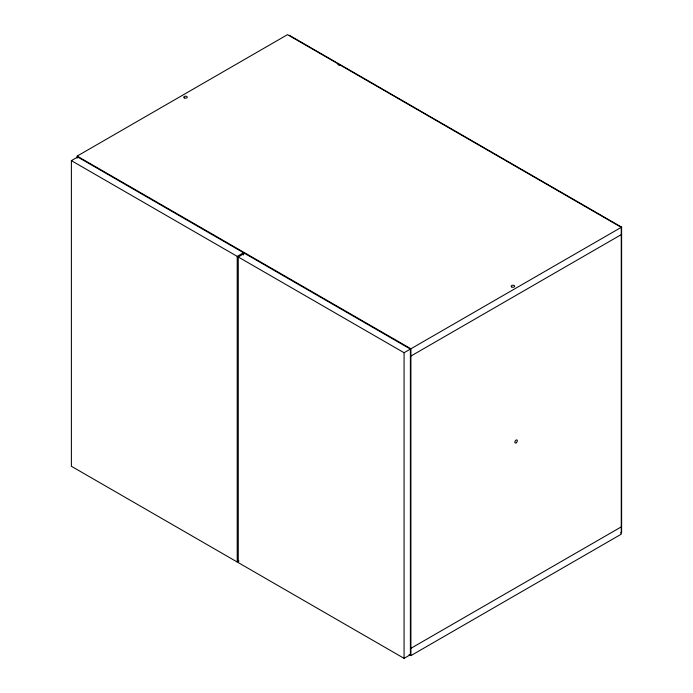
<?xml version="1.0" encoding="UTF-8"?>
<svg xmlns="http://www.w3.org/2000/svg" width="693" height="693" viewBox="0 0 693 693"><rect width="100%" height="100%" fill="white"/><g stroke="black" fill="none" stroke-linecap="round" stroke-linejoin="round"><path stroke-width="1.04" d="M77.174 158.169L77.174 156.09L287.517 34.65L621.257 227.339L621.257 534.182L410.914 655.621L409.043 654.538M239.016 560.966L237.214 562.006L71.388 466.276L71.388 160.646L77.703 156.999L243.52 252.737L243.52 254.894M71.388 160.646L237.214 256.375L243.52 252.737M238.262 256.99L244.568 253.343L410.395 349.081L410.395 654.703L404.08 658.35L238.262 562.612L238.262 256.99L404.08 352.72L410.395 349.081M77.174 156.09L410.914 348.778L621.612 227.131L621.612 532.354L620.556 532.96M410.914 356.063L621.257 234.624M410.914 648.327L621.257 526.888M289.267 35.256L621.612 227.131M337.837 64.51L339.709 65.592M410.914 348.778L410.914 655.621M404.08 352.72L404.08 658.35M237.214 256.375L237.214 562.006M516.406 442.662A1.732 1.005 -60 0 0 516.952 439.977A1.732 1.005 -60 0 0 514.899 441.796A1.732 1.005 -60 0 0 516.406 442.662M511.703 286.945A1.732 1.005 0 0 0 514.613 286.495A1.732 1.005 0 0 0 512.482 285.265A1.732 1.005 0 0 0 511.703 286.945M184.277 97.904A1.732 1.005 0 0 0 187.179 97.453A1.732 1.005 0 0 0 185.048 96.223A1.732 1.005 0 0 0 184.277 97.904"/></g></svg>
